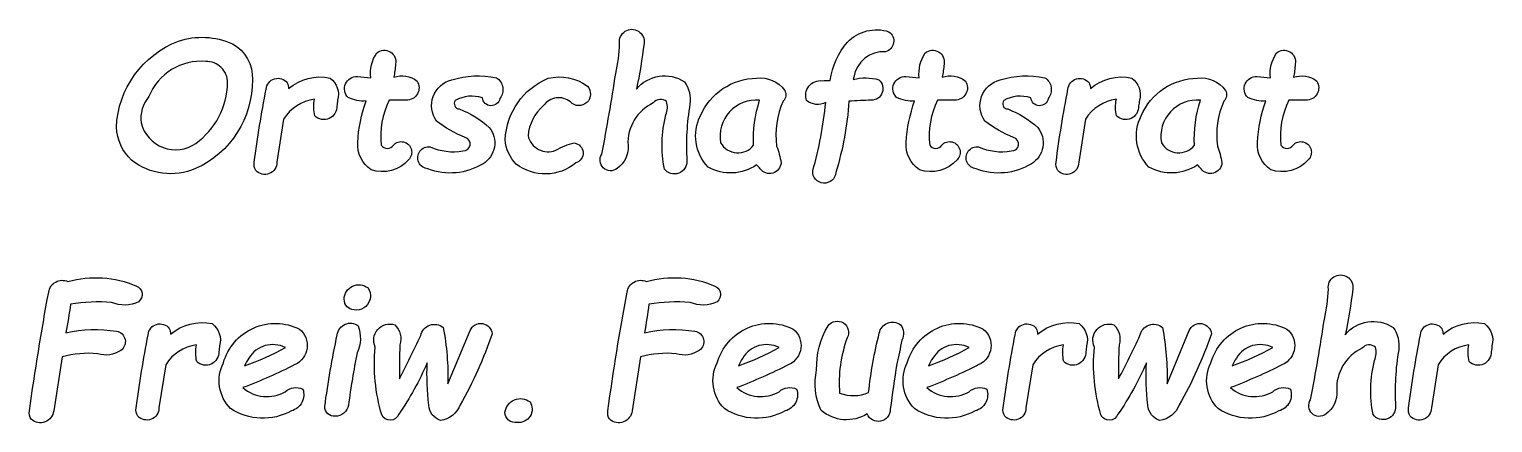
# Model space of a CAD drawing. Header units: millimetres. Extents: x 1 to 184, y -1 to 48.
import ezdxf

# ---------------------------------------------------------------- set-up
doc = ezdxf.new("R2010")
doc.units = ezdxf.units.MM
doc.layers.add('Standard', color=70, linetype='Continuous')

msp = doc.modelspace()

# ---------------------------------------------------------------- linework, layer by layer
at = {"layer": 'Standard'}
for points in [[(76.84, 40.49, -0.387216), (82.83, 41.4, -0.190339), (83.52, 38.62, 0.058257), (83.13, 31.57, -0.743978), (80.32, 30.52, -0.112481), (80.51, 37.28, 0.165179), (80.6, 38.94, 0.417245), (78.94, 38.79, 0.303814), (75.78, 33.51, -0.26789), (74.42, 30.59, -0.864043), (72.52, 32.38, 0.009928), (74.24, 42.45, 0.054457), (74.73, 46.19, -1.163791), (77.78, 46.19, -0.018441)], [(103.91, 41.69, -0.139564), (107.11, 41.66, -0.705409), (106.17, 39.12, 0.003992), (103.36, 38.99, -0.060196), (101.73, 30.09, -0.998073), (98.85, 30.3, 0.043364), (100.48, 38.83, -0.298581), (98.09, 39.07, -0.563891), (100.05, 41.55, -0.011146), (101.01, 41.59, -0.141918), (103.2, 46.37, -0.286437), (108.37, 47.66, -0.636823), (107.95, 45.17, 0.385422), (103.99, 42)], [(11.88, 35.74, -0.297616), (19.62, 46.49, -0.185786), (26.38, 46.17, -0.284649), (28.87, 41.69, -0.297711), (21.78, 30.57, -0.272161), (13.79, 31.61, -0.192162)], [(14.97, 36.27, 0.523745), (21.81, 33.72, 0.233543), (25.78, 41.28, 0.422284), (23.04, 43.96, 0.327945), (15.94, 39.57, 0.212569)], [(48.08, 39.12, 0.008474), (45.94, 39.1, 0.14557), (44.97, 33.5, 0.563317), (46.48, 33.52, -1.017769), (48.38, 31.68, -0.304647), (43.69, 30.43, -0.266978), (42.02, 33.83, -0.073628), (43.08, 39.02, -0.137644), (40.84, 39.45, -0.697935), (41.98, 42.06), (43.65, 41.91, -0.185297), (44.42, 45.01, -0.712985), (46.76, 43.63, -0.022802), (46.53, 41.97, -0.255111), (49.43, 41.51, -0.609869)], [(116.57, 39.12, 0.008474), (114.43, 39.1, 0.14557), (113.46, 33.5, 0.563317), (114.97, 33.52, -1.017769), (116.87, 31.68, -0.304647), (112.18, 30.43, -0.266978), (110.51, 33.83, -0.073628), (111.58, 39.02, -0.137644), (109.33, 39.45, -0.697935), (110.47, 42.06), (112.15, 41.91, -0.185297), (112.91, 45.01, -0.712985), (115.25, 43.63, -0.022802), (115.02, 41.97, -0.255111), (117.92, 41.51, -0.609869)], [(160.44, 39.12, 0.008474), (158.3, 39.1, 0.14557), (157.33, 33.5, 0.563317), (158.84, 33.52, -1.017769), (160.74, 31.68, -0.304647), (156.05, 30.43, -0.266978), (154.38, 33.83, -0.073628), (155.45, 39.02, -0.137644), (153.2, 39.45, -0.697935), (154.34, 42.06), (156.02, 41.91, -0.185297), (156.78, 45.01, -0.712985), (159.12, 43.63, -0.022802), (158.9, 41.97, -0.255111), (161.79, 41.51, -0.609869)], [(57.59, 39.41, 0.208226), (54.21, 39.08, 0.596921), (54.71, 38.02, -0.087933), (58.46, 35.72, -0.453158), (57.67, 31.17, -0.232376), (50.79, 30.54, -1.018549), (51.08, 33.3, 0.15395), (55.16, 32.79, 0.916475), (55.45, 34.46, -0.073632), (51.85, 36.51, -0.528465), (53.76, 41.64, -0.132581), (59.35, 41.92, -0.44297), (59.77, 39.33, -0.864737)], [(126.08, 39.41, 0.208226), (122.7, 39.08, 0.596921), (123.2, 38.02, -0.087933), (126.95, 35.72, -0.453158), (126.16, 31.17, -0.232376), (119.28, 30.54, -1.018549), (119.57, 33.3, 0.15395), (123.65, 32.79, 0.916475), (123.94, 34.46, -0.073632), (120.34, 36.51, -0.528465), (122.26, 41.64, -0.132581), (127.84, 41.92, -0.44297), (128.26, 39.33, -0.864737)], [(39.4, 38.4, -0.690943), (36.66, 37.15, -0.108613), (36.63, 39.24, 0.222007), (32.77, 36.75), (31.93, 31.37, -0.689346), (29.31, 30.34, -0.211524), (29.1, 31.37, -0.015042), (30.58, 40.49, -0.683379), (33.23, 41.27, -0.120267), (33.39, 40.56, -0.234457), (38.57, 41.88, -0.309399), (39.51, 39.12, -0.052215)], [(60.45, 34.18, -0.293029), (65.81, 41.85, -0.218634), (70.7, 40.87, -0.997703), (68.59, 38.89, 0.440637), (65.24, 38.45, 0.197904), (63.29, 34.67, 0.457142), (66.75, 32.86, -0.07987), (69.07, 33.78, -0.792862), (69.27, 31.28, -0.348751), (61.8, 31.14, -0.176637)], [(91.84, 31.03, -0.285013), (85.78, 30.76, -0.316087), (84.82, 37.17, -0.29469), (91.84, 41.87, -0.267503), (95.35, 40.34, -0.337236), (95.14, 38.99, 0.13622), (94.34, 33.39, -0.046616), (94.9, 31.3, -0.697818), (92.3, 30.54, -0.02)], [(139.54, 38.4, -0.690943), (136.8, 37.15, -0.108613), (136.77, 39.24, 0.222007), (132.91, 36.75), (132.07, 31.37, -0.689346), (129.45, 30.34, -0.211524), (129.24, 31.37, -0.015042), (130.72, 40.49, -0.683379), (133.36, 41.27, -0.120267), (133.53, 40.56, -0.234457), (138.71, 41.88, -0.309399), (139.65, 39.12, -0.052215)], [(146.9, 31.03, -0.285013), (140.84, 30.76, -0.316087), (139.87, 37.17, -0.29469), (146.9, 41.87, -0.267503), (150.4, 40.34, -0.337236), (150.19, 38.99, 0.13622), (149.39, 33.39, -0.046616), (149.96, 31.3, -0.697818), (147.35, 30.54, -0.02)], [(92.22, 39.1, 0.498007), (87.35, 33.8, 0.532087), (91.47, 33.49, -0.090198)], [(147.27, 39.1, 0.498007), (142.4, 33.8, 0.532087), (146.52, 33.49, -0.090198)], [(6.16, 13.64, -0.010301), (5.59, 10.08, -0.092788), (11.9, 10.28, -0.667722), (12.44, 7.88, -0.233478), (9.55, 7.46, 0.092747), (5.1, 7.06), (4.05, 0.33, -0.606096), (1.26, -0.72, -0.2123), (1.03, 0.33, -0.012372), (3.43, 15.16, -0.497611), (5.83, 16.48, -0.17079), (14.39, 15.91, -0.586562), (14.66, 13.96, -0.227686), (11.29, 13.88, 0.058708)], [(78.4, 13.64, -0.010301), (77.83, 10.08, -0.092788), (84.14, 10.28, -0.667722), (84.68, 7.88, -0.233478), (81.79, 7.46, 0.092747), (77.34, 7.06), (76.29, 0.33, -0.606096), (73.5, -0.72, -0.2123), (73.27, 0.33, -0.012372), (75.67, 15.16, -0.497611), (78.07, 16.48, -0.17079), (86.63, 15.91, -0.586562), (86.9, 13.96, -0.227686), (83.53, 13.88, 0.058708)], [(165.35, 9.83, -0.387216), (171.35, 10.74, -0.190339), (172.03, 7.96, 0.058257), (171.65, 0.91, -0.743978), (168.83, -0.14, -0.112481), (169.03, 6.62, 0.165179), (169.12, 8.28, 0.417245), (167.45, 8.14, 0.303814), (164.29, 2.86, -0.26789), (162.93, -0.07, -0.864043), (161.03, 1.72, 0.009928), (162.75, 11.79, 0.054457), (163.25, 15.53, -1.163791), (166.3, 15.53, -0.018441)], [(40.32, 14.27, -0.621936), (43.31, 15.68, -0.864875), (40.72, 13.31, -0.179701)], [(24.66, 7.75, -0.690943), (21.92, 6.49, -0.108613), (21.89, 8.58, 0.222007), (18.04, 6.09), (17.2, 0.71, -0.689346), (14.58, -0.32, -0.211524), (14.36, 0.71, -0.015042), (15.84, 9.83, -0.683379), (18.49, 10.62, -0.120267), (18.66, 9.9, -0.234457), (23.84, 11.22, -0.309399), (24.77, 8.46, -0.052215)], [(27.69, 3.23, 0.318006), (32.97, 2.71, -0.302415), (35.17, 3.06, -0.43712), (33.74, 0.33, -0.278917), (26.14, 0.62, -0.321631), (25.25, 6.33, -0.469997), (34.74, 10.54, -0.554165), (34.19, 6.1, -0.025016)], [(39.2, -0.33, -0.449708), (37.9, 0.87, -0.017324), (39.46, 9.83, -0.57971), (42.08, 10.94, -0.197615), (41.96, 7.58, 0.018861), (40.87, 1.06, -0.378769)], [(50.7, 6.32, -0.046362), (47.16, -0.09, -0.667389), (45.02, -0.17, -0.094924), (44.21, 8.29, -0.658161), (46.65, 11.07, -0.28713), (47.3, 8.56, 0.015381), (47.23, 4.31, 0.006878), (49.91, 9.74, -0.579065), (52.71, 10.72, -0.052456), (53.28, 3.7), (56.06, 10.38, -0.762026), (58.83, 9.96, -0.04551), (54.81, 1.07, -0.270574), (52.38, -0.88, -0.306247), (50.89, 1.04, -0.037044)], [(89.36, 3.23, 0.318006), (94.64, 2.71, -0.302415), (96.84, 3.06, -0.43712), (95.41, 0.33, -0.278917), (87.81, 0.62, -0.321631), (86.92, 6.33, -0.469997), (96.41, 10.54, -0.554165), (95.86, 6.1, -0.025016)], [(109.35, 6.21, 0.009296), (108.54, 0.53, -0.834761), (105.64, -0.04, -0.328108), (99.91, 0.38, -0.168055), (99.34, 5.44, -0.144122), (100.77, 10.96, -0.933448), (103.15, 9.43, 0.107254), (102.2, 2.54, 0.18839), (105.83, 2.62, -0.034525), (107.16, 10.02, -0.552722), (109.81, 11.08, -0.302622), (109.98, 9.16, -0.007816), (109.35, 6.19)], [(113.1, 3.23, 0.318006), (118.38, 2.71, -0.302415), (120.58, 3.06, -0.43712), (119.15, 0.33, -0.278917), (111.55, 0.62, -0.321631), (110.66, 6.33, -0.469997), (120.15, 10.54, -0.554165), (119.6, 6.1, -0.025016)], [(132.94, 7.75, -0.690943), (130.2, 6.49, -0.108613), (130.17, 8.58, 0.222007), (126.32, 6.09), (125.48, 0.71, -0.689346), (122.86, -0.32, -0.211524), (122.64, 0.71, -0.015042), (124.12, 9.83, -0.683379), (126.77, 10.62, -0.120267), (126.94, 9.9, -0.234457), (132.12, 11.22, -0.309399), (133.05, 8.46, -0.052215)], [(140.52, 6.32, -0.046362), (136.97, -0.09, -0.667389), (134.83, -0.17, -0.094924), (134.03, 8.29, -0.658161), (136.46, 11.07, -0.28713), (137.11, 8.56, 0.015381), (137.05, 4.31, 0.006878), (139.72, 9.74, -0.579065), (142.53, 10.72, -0.052456), (143.1, 3.7), (145.88, 10.38, -0.762026), (148.65, 9.96, -0.04551), (144.62, 1.07, -0.270574), (142.19, -0.88, -0.306247), (140.7, 1.04, -0.037044)], [(151.02, 3.23, 0.318006), (156.3, 2.71, -0.302415), (158.5, 3.06, -0.43712), (157.07, 0.33, -0.278917), (149.47, 0.62, -0.321631), (148.58, 6.33, -0.469997), (158.07, 10.54, -0.554165), (157.52, 6.1, -0.025016)], [(183.57, 7.75, -0.690943), (180.83, 6.49, -0.108613), (180.8, 8.58, 0.222007), (176.94, 6.09), (176.11, 0.71, -0.689346), (173.48, -0.32, -0.211524), (173.27, 0.71, -0.015042), (174.75, 9.83, -0.683379), (177.4, 10.62, -0.120267), (177.57, 9.9, -0.234457), (182.75, 11.22, -0.309399), (183.68, 8.46, -0.052215)], [(27.89, 5.96, 0.040437), (32.99, 8.23, 0.39485), (28.44, 6.92, 0.034484)], [(89.56, 5.96, 0.040437), (94.66, 8.23, 0.39485), (90.11, 6.92, 0.034484)], [(113.3, 5.96, 0.040437), (118.4, 8.23, 0.39485), (113.85, 6.92, 0.034484)], [(151.22, 5.96, 0.040437), (156.32, 8.23, 0.39485), (151.77, 6.92, 0.034484)], [(60.41, 0.16, -0.575953), (63.54, 1.46, -0.630962), (61.94, -1.12, -0.471481)]]:
    msp.add_lwpolyline(points, format="xyb", close=True, dxfattribs=at)

doc.saveas('drawing.dxf')
